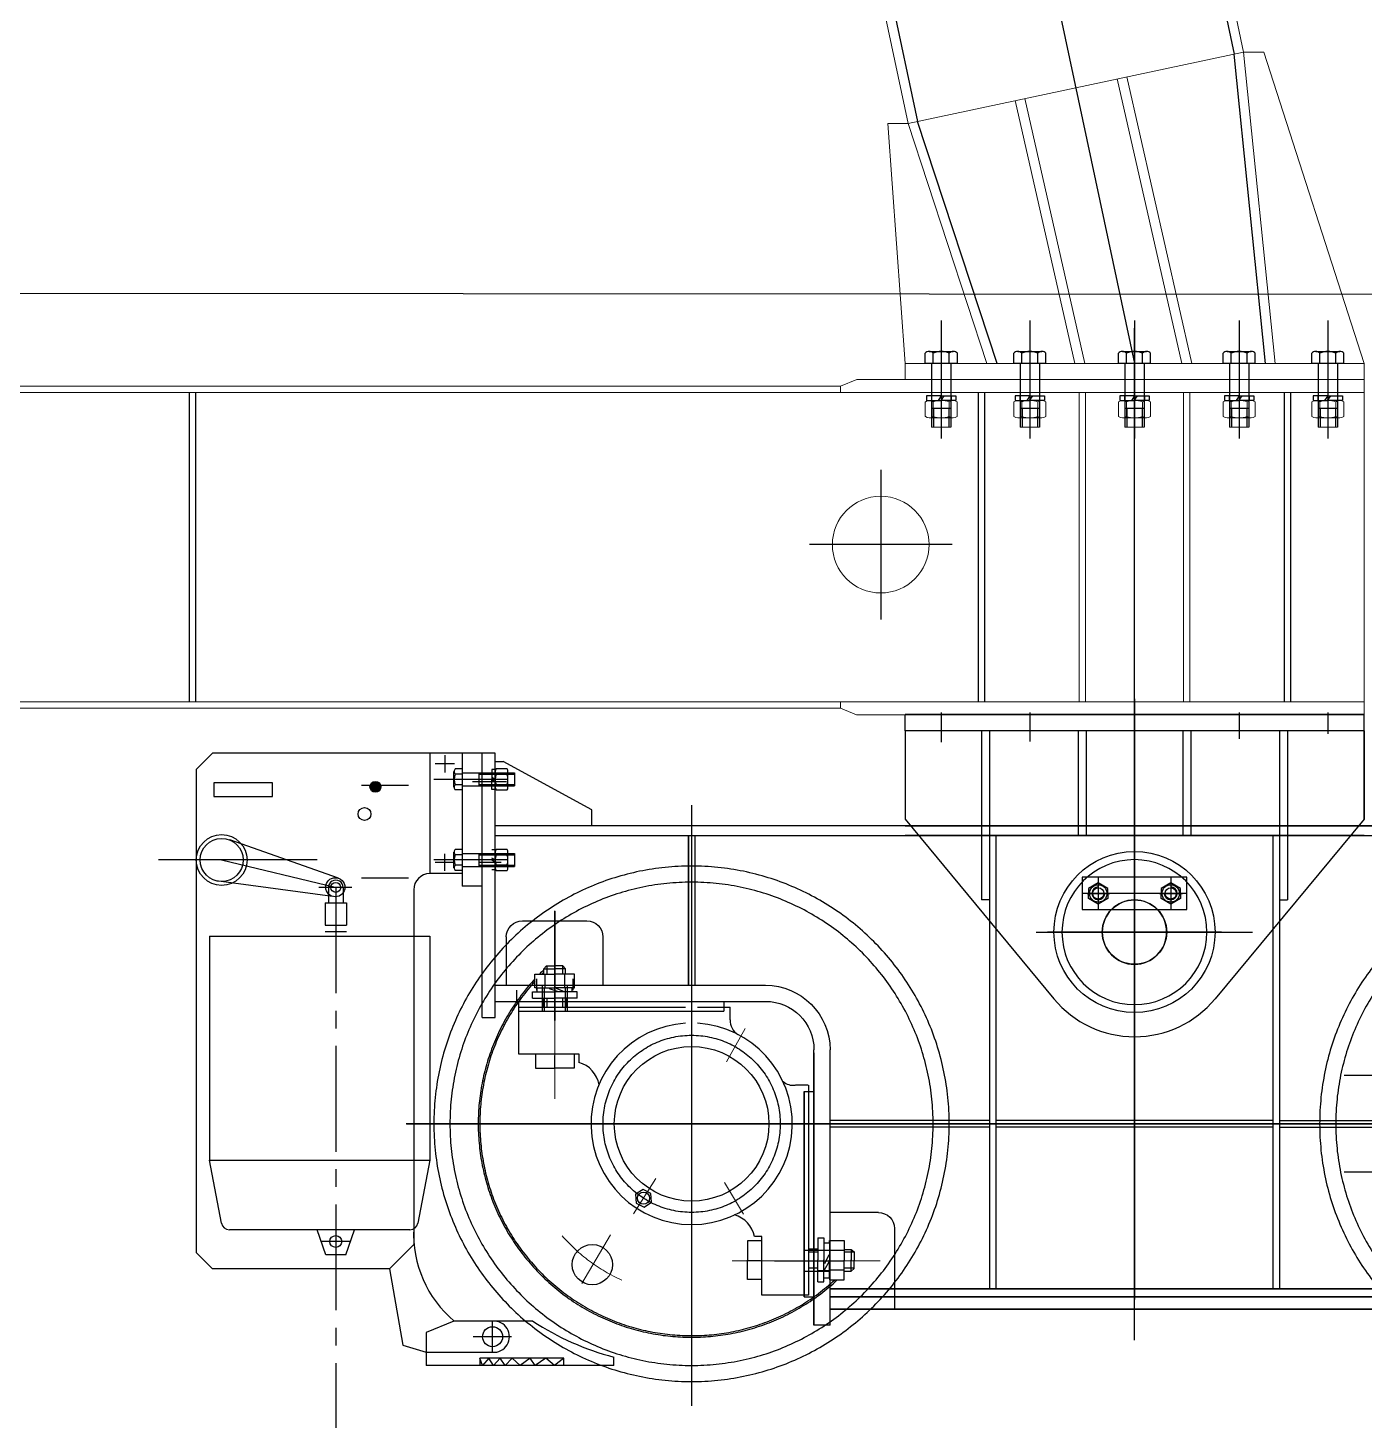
# Model space of a CAD drawing. Extents: x 1767995 to 4174245, y 542814 to 862564.
# Drawn here: x 2122276 to 2123935, y 581415 to 583153 of the extents above; entities that cross this region are included whole.
import ezdxf

# ---------------------------------------------------------------- set-up
doc = ezdxf.new("R2010")
doc.units = 0
doc.header["$LTSCALE"] = 3500
for name, pattern in [('CENTER', [2, 1.25, -0.25, 0.25, -0.25]), ('CENTER2', [1.125, 0.75, -0.125, 0.125, -0.125]), ('DASHDOT', [25.4, 12.7, -6.35, 0, -6.35]), ('DASHED', [0.75, 0.5, -0.25]), ('PHANTOM', [2.5, 1.25, -0.25, 0.25, -0.25, 0.25, -0.25])]:
    doc.linetypes.add(name, pattern=pattern)
for name, color, linetype, lineweight in [('1轮廓实线层', 7, 'Continuous', 30), ('6标注线', 7, 'Continuous', 13), ('CENTER', 1, 'DASHDOT', 15)]:
    doc.layers.add(name, color=color, linetype=linetype, lineweight=lineweight)
for name, color, linetype in [('2中心线', 1, 'DASHED'), ('2点划线', 2, 'CENTER2'), ('2细线层', 4, 'Continuous'), ('3中心线层', 1, 'CENTER'), ('4虚线层', 6, 'DASHED'), ('8符号标注层', 31, 'Continuous'), ('9双点划线层', 6, 'PHANTOM'), ('dim', 7, 'Continuous'), ('MAINLIN', 7, 'Continuous'), ('PBZ', 7, 'Continuous'), ('PHANTOM', 1, 'PHANTOM'), ('纵_地面线', 30, 'Continuous')]:
    doc.layers.add(name, color=color, linetype=linetype)

# ---------------------------------------------------------------- blocks, each defined once
blk = doc.blocks.new('AA')
for p, q in [((9834.1, -6571.5), (6866.8, -20498.8)), ((10269.6, -6571.5), (7283.5, -20587.4)), ((6841.8, -20498.8), (6717.3, -20885.5)), ((6827.5, -20885.5), (6866.8, -20498.8)), ((6866.8, -20498.8), (6841.8, -20498.8)), ((7283.5, -20587.4), (6866.8, -20498.8)), ((7012, -20529.7), (6931.3, -20885.5)), ((7023.7, -20532.2), (6943.6, -20885.5)), ((7138.6, -20556.6), (7064.1, -20885.5)), ((7150.4, -20559.1), (7076.4, -20885.5)), ((7185.5, -20885.5), (7283.5, -20587.4)), ((7283.5, -20587.4), (7308.5, -20587.4)), ((7308.5, -20587.4), (7287.3, -20885.5)), ((6717.3, -20905.5), (6717.3, -20885.5)), ((6717.3, -20885.5), (7287.3, -20885.5)), ((6717.3, -20885.5), (6827.5, -20885.5)), ((7002.3, -20885.5), (7287.3, -20885.5)), ((7002.3, -20885.5), (7177.3, -20885.5)), ((7287.3, -20885.5), (7287.3, -20905.5)), ((7287.3, -20905.5), (6717.3, -20905.5))]:
    blk.add_line(p, q)
at = {"layer": '3中心线层'}
for p, q in [((10051.9, -6571.5), (7002.3, -20885.5)), ((6762.3, -20832.3), (6762.3, -20978.7)), ((6872.3, -20832.3), (6872.3, -20978.7)), ((7002.3, -20832.3), (7002.3, -20978.7)), ((7132.3, -20832.3), (7132.3, -20978.7)), ((7242.3, -20832.3), (7242.3, -20978.7))]:
    blk.add_line(p, q, dxfattribs=at)
at = {"layer": '4虚线层'}
for p, q in [((9846.4, -6571.5), (6878.5, -20501.3)), ((10257.4, -6571.5), (7271.7, -20584.9)), ((6839.5, -20885.5), (6878.5, -20501.3)), ((7172.9, -20885.5), (7271.7, -20584.9))]:
    blk.add_line(p, q, dxfattribs=at)
blk = doc.blocks.new('AAA')
for p, q in [((4100.8, -24779.8), (12170.8, -24779.8)), ((12190.8, -24771.8), (12170.8, -24779.8)), ((12170.8, -24779.8), (12170.8, -24787.8)), ((12820.8, -24771.8), (12190.8, -24771.8)), ((12820.8, -24787.8), (12820.8, -24771.8)), ((12820.8, -24787.8), (3450.8, -24787.8)), ((12341.6, -25171.8), (12341.6, -24787.8)), ((12349.6, -24787.8), (12349.6, -25171.8)), ((12466.9, -24787.8), (12466.9, -25171.8)), ((12466.9, -24787.8), (12466.9, -25171.8)), ((12474.9, -24787.8), (12474.9, -25171.8)), ((12474.9, -24787.8), (12474.9, -25171.8)), ((12596.6, -24787.8), (12596.6, -25171.8)), ((12596.6, -24787.8), (12596.6, -25171.8)), ((12604.6, -24787.8), (12604.6, -25171.8)), ((12604.6, -24787.8), (12604.6, -25171.8)), ((12721.6, -24787.8), (12721.6, -25171.8)), ((12729.6, -25171.8), (12729.6, -24787.8)), ((12820.8, -24787.8), (12820.8, -25171.8)), ((3450.8, -25171.8), (12820.8, -25171.8)), ((12170.7, -25179.8), (4100.9, -25179.8)), ((12170.6, -25171.8), (12170.6, -25179.8)), ((12190.6, -25187.8), (12170.6, -25179.8)), ((12820.8, -25187.8), (12820.8, -25171.8)), ((12820.8, -25187.8), (12190.6, -25187.8))]:
    blk.add_line(p, q)
blk.add_circle((12220.6, -24976.7), 60)
at = {"layer": '3中心线层'}
for p, q in [((12535.8, -25342.9), (12535.8, -24708)), ((12220.6, -24883.7), (12220.6, -25069.6)), ((12309.2, -24976.7), (12132.1, -24976.7))]:
    blk.add_line(p, q, dxfattribs=at)
at = {"layer": '4虚线层'}
for p, q in [((11361.8, -24787.8), (11361.8, -25171.8)), ((11369.8, -24787.8), (11369.8, -25171.8)), ((12341.6, -24787.8), (12341.6, -25171.8)), ((12349.6, -24787.8), (12349.6, -25171.8)), ((12721.6, -24787.8), (12721.6, -25171.8)), ((12729.6, -24787.8), (12729.6, -25171.8))]:
    blk.add_line(p, q, dxfattribs=at)
blk = doc.blocks.new('*U199')
at = {"layer": '1轮廓实线层'}
for p, q in [((0, 13.1), (-12, 6.2)), ((-12, 6.2), (-12, 0)), ((-12, -6.2), (-12, 0)), ((12, 6.2), (0, 13.1)), ((12, 0), (12, 6.2)), ((12, 0), (12, -6.2)), ((0, -13.1), (-12, -6.2)), ((12, -6.2), (0, -13.1))]:
    blk.add_line(p, q, dxfattribs=at)
blk.add_circle((0, 0), 10.8, dxfattribs=at)
at = {"layer": '3中心线层'}
for p, q in [((-13.7, 0), (14.5, 0)), ((0, 14.7), (0, -14.3))]:
    blk.add_line(p, q, dxfattribs=at)
blk = doc.blocks.new('*U200')
at = {"layer": '1轮廓实线层'}
for p, q in [((0, 13.1), (-12, 6.2)), ((-12, 6.2), (-12, 0)), ((-12, -6.2), (-12, 0)), ((12, 6.2), (0, 13.1)), ((12, 0), (12, 6.2)), ((12, 0), (12, -6.2)), ((0, -13.1), (-12, -6.2)), ((12, -6.2), (0, -13.1))]:
    blk.add_line(p, q, dxfattribs=at)
blk.add_circle((0, 0), 10.8, dxfattribs=at)
at = {"layer": '3中心线层'}
for p, q in [((-13.7, 0), (14.5, 0)), ((0, 14.7), (0, -14.3))]:
    blk.add_line(p, q, dxfattribs=at)
blk = doc.blocks.new('45TG54T')
for p, q in [((7658, 8504.1), (5954, 8504.1)), ((6310, 8504.1), (6310, 8318.1)), ((6318, 8504.1), (6318, 8318.1)), ((7410, 8504.1), (7410, 8318.1)), ((7418, 8504.1), (7418, 8318.1)), ((6104, 8398.1), (6184, 8398.1)), ((7624, 8398.1), (7544, 8398.1)), ((6084, 8378.1), (6084, 8318.1)), ((6204, 8378.1), (6204, 8318.1)), ((7524, 8378.1), (7524, 8318.1)), ((7644, 8378.1), (7644, 8318.1)), ((5977, 8318.1), (6406, 8318.1)), ((7658, 8318.1), (7322, 8318.1)), ((5977, 8298.1), (6406, 8298.1)), ((6354, 8298.1), (6354, 8286.1)), ((7658, 8298.1), (7322, 8298.1)), ((7374, 8298.1), (7374, 8286.1)), ((5969, 8278.1), (5977, 8278.1)), ((6099, 8286.1), (6354, 8286.1)), ((7629, 8286.1), (7374, 8286.1)), ((7674, 8278.1), (7658, 8278.1)), ((6466, 7896.1), (6466, 8238.1)), ((6486, 7896.1), (6486, 8238.1)), ((7242, 7896.1), (7242, 8238.1)), ((7262, 7896.1), (7262, 8238.1)), ((6454, 7931.1), (6454, 8186.1)), ((6454, 8186.1), (6466, 8186.1)), ((7274, 8186.1), (7262, 8186.1)), ((7274, 7931.1), (7274, 8186.1)), ((7044, 8049.1), (7044, 8041.1)), ((6546, 8036.1), (6486, 8036.1)), ((7182, 8036.1), (7242, 8036.1)), ((6566, 8016.1), (6566, 7916.1)), ((7162, 8016.1), (7162, 7916.1)), ((6454, 7931.1), (6466, 7931.1)), ((7274, 7931.1), (7262, 7931.1)), ((6486, 7896.1), (6466, 7896.1)), ((7242, 7896.1), (7262, 7896.1))]:
    blk.add_line(p, q)
for centre, radius, start, end in [((6104, 8378.1), 20, 90, 180), ((6184, 8378.1), 20, 0, 90), ((7544, 8378.1), 20, 90, 180), ((7624, 8378.1), 20, 0, 90), ((6406, 8238.1), 80, 0, 90), ((7322, 8238.1), 80, 90, 180), ((6406, 8238.1), 60, 0, 90), ((7322, 8238.1), 60, 90, 180), ((6546, 8016.1), 20, 0, 90), ((7182, 8016.1), 20, 90, 180)]:
    blk.add_arc(centre, radius, start, end)
at = {"layer": '1轮廓实线层'}
for p, q in [((7658, 8606.1), (7674, 8606.1)), ((5954, 8504.1), (5954, 8516.1)), ((6099, 8298.1), (6099, 8286.1)), ((6354, 8298.1), (6354, 8286.1)), ((7374, 8298.1), (7374, 8286.1)), ((7629, 8298.1), (7629, 8286.1)), ((6486, 7916.1), (7242, 7916.1))]:
    blk.add_line(p, q, dxfattribs=at)
for radius in [90, 40]:
    blk.add_circle((6864, 8384.1), radius, dxfattribs=at)
at = {"layer": '2中心线', "linetype": 'DASHED', "ltscale": 0.5}
for p, q in [((6144, 8409.9), (6144, 8274.3)), ((7584, 8410.4), (7584, 8274.3)), ((6417.1, 7976.1), (6503.9, 7976.1)), ((7310.8, 7976.1), (7224, 7976.1))]:
    blk.add_line(p, q, dxfattribs=at)
at = {"layer": '3中心线层'}
for p, q in [((6864, 7877.5), (6864, 8595.5)), ((7686.1, 8571.1), (7643.9, 8571.1)), ((6314, 8544.1), (6314, 7795.8)), ((7414, 8541.6), (7414, 7795.8)), ((7678.4, 8471.1), (7650.6, 8471.1)), ((5959.7, 8146.1), (7768.2, 8146.1))]:
    blk.add_line(p, q, dxfattribs=at)
at = {"layer": '3中心线层', "color": 0, "linetype": 'ByBlock'}
for p, q in [((7538, 8536.1), (7648, 8596.1)), ((7658, 8596.1), (7648, 8596.1)), ((7538, 8516.1), (7538, 8536.1))]:
    blk.add_line(p, q, dxfattribs=at)
at = {"layer": '3中心线层', "ltscale": 0.5}
blk.add_line((6755.9, 8384.1), (6972, 8384.1), dxfattribs=at)
at = {"layer": '4虚线层', "ltscale": 0.5}
for p, q in [((6684, 8504.1), (6684, 7941.1)), ((6692, 8504.1), (6692, 7941.1)), ((7036, 8504.1), (7036, 7941.1)), ((7044, 8504.1), (7044, 7941.1)), ((7568.5, 8318.1), (7568.5, 8286.1)), ((7599.5, 8318.1), (7599.5, 8286.1)), ((6692, 8150.1), (7036, 8150.1)), ((6692, 8142.1), (7036, 8142.1)), ((6454, 7989.1), (6486, 7989.1)), ((7274, 7989.1), (7242, 7989.1)), ((6454, 7963.1), (6486, 7963.1)), ((7274, 7963.1), (7242, 7963.1)), ((6486, 7941.1), (7242, 7941.1)), ((6486, 7931.1), (7242, 7931.1))]:
    blk.add_line(p, q, dxfattribs=at)
at = {"layer": '4虚线层'}
for p, q in [((6128.5, 8318.1), (6128.5, 8286.1)), ((6159.5, 8318.1), (6159.5, 8286.1))]:
    blk.add_line(p, q, dxfattribs=at)
at = {"layer": '9双点划线层'}
for centre, radius in [((6314, 8146.1), 320), ((7414, 8146.1), 320), ((6314, 8146.1), 300), ((7414, 8146.1), 300)]:
    blk.add_circle(centre, radius, dxfattribs=at)
at = {"layer": 'PBZ', "linetype": 'Continuous'}
for p, q in [((7658, 8278.1), (7658, 8606.1)), ((7674, 8278.1), (7674, 8606.1)), ((5954, 8516.1), (7658, 8516.1)), ((5969, 8278.1), (5969, 8504.1)), ((5977, 8278.1), (5977, 8504.1)), ((6684, 8150.1), (6486, 8150.1)), ((6684, 8142.1), (6486, 8142.1)), ((7044, 8150.1), (7242, 8150.1)), ((7044, 8142.1), (7242, 8142.1))]:
    blk.add_line(p, q, dxfattribs=at)
blk = doc.blocks.new('4TR3T')
at = {"layer": '1轮廓实线层'}
for p, q in [((-1598, 6920.1), (-2168, 6920.1)), ((-1598, 6900.1), (-2168, 6900.1)), ((-1598, 6900.1), (-1598, 6790.1)), ((-2168, 6790.1), (-1983.1, 6567.1)), ((-1598, 6790.1), (-1782.9, 6567.1)), ((-1943, 6770.1), (-1953, 6770.1)), ((-1823, 6770.1), (-1813, 6770.1)), ((-2063, 6690.1), (-2073, 6690.1)), ((-1703, 6690.1), (-1693, 6690.1))]:
    blk.add_line(p, q, dxfattribs=at)
for centre, radius in [((-1883, 6650.1), 100), ((-1928, 6698.1), 7), ((-1838, 6698.1), 7)]:
    blk.add_circle(centre, radius, dxfattribs=at)
blk.add_arc((-1883, 6650.1), 130, 219.6706, 320.3294, dxfattribs=at)
at = {"layer": '2细线层'}
for centre, start, end in [((-1928, 6698.1), 90, 0), ((-1838, 6698.1), 180, 90)]:
    blk.add_arc(centre, 8, start, end, dxfattribs=at)
at = {"layer": '3中心线层'}
for p, q in [((-1883, 6939.5), (-1883, 6508.5)), ((-2123, 6922.6), (-2123, 6886)), ((-2013, 6922.6), (-2013, 6886.5)), ((-1753, 6922.6), (-1753, 6890.1)), ((-1643, 6922.6), (-1643, 6896.1)), ((-1928, 6712.1), (-1928, 6684.1)), ((-1838, 6712.1), (-1838, 6684.1)), ((-1942, 6698.1), (-1914, 6698.1)), ((-1852, 6698.1), (-1824, 6698.1)), ((-2005.2, 6650.1), (-1736.6, 6650.1))]:
    blk.add_line(p, q, dxfattribs=at)
at = {"layer": 'PBZ', "linetype": 'Continuous'}
for p, q in [((-2168, 6900.1), (-2168, 6920.1)), ((-1598, 6790.1), (-1598, 6920.1)), ((-2168, 6900.1), (-2168, 6790.1)), ((-2073, 6900.1), (-2073, 6690.1)), ((-2063, 6900.1), (-2063, 6690.1)), ((-1953, 6900.1), (-1953, 6770.1)), ((-1943, 6900.1), (-1943, 6770.1)), ((-1823, 6900.1), (-1823, 6770.1)), ((-1813, 6900.1), (-1813, 6770.1)), ((-1703, 6900.1), (-1703, 6690.1)), ((-1693, 6900.1), (-1693, 6690.1))]:
    blk.add_line(p, q, dxfattribs=at)
blk.add_circle((-1883, 6650.1), 40, dxfattribs=at)
blk = doc.blocks.new('54统一5他')
h = blk.add_hatch(color=256)
edge = h.paths.add_edge_path()
edge.add_ellipse((-1357.8, 4717.4), major_axis=(4.82, 4.82), ratio=1, start_angle=135, end_angle=315, ccw=False)
edge.add_ellipse((-1357.8, 4717.4), major_axis=(4.82, 4.82), ratio=1, start_angle=-45, end_angle=135, ccw=False)
for p, q in [((-1560.3, 4759.1), (-1580.3, 4739.1)), ((-1225.3, 4759.1), (-1560.3, 4759.1)), ((-1290.3, 4759.1), (-1290.3, 4609.6)), ((-1250.3, 4759.1), (-1250.3, 4594.1)), ((-1225.3, 4594.1), (-1225.3, 4759.1)), ((-1580.3, 4739.1), (-1580.3, 4139.1)), ((-1260.3, 4726.6), (-1260.3, 4736.4)), ((-1250.3, 4739.7), (-1258.8, 4739.7)), ((-1250.3, 4733.1), (-1258.8, 4733.1)), ((-1250.3, 4739.7), (-1250.3, 4713.5)), ((-1250.3, 4734.6), (-1185.3, 4734.6)), ((-1229.3, 4734.6), (-1229.3, 4718.6)), ((-1229.3, 4733), (-1185.3, 4733)), ((-1213.3, 4739), (-1213.3, 4726.6)), ((-1209.2, 4739), (-1213.3, 4739)), ((-1209.2, 4726.6), (-1213.3, 4728.9)), ((-1209.2, 4726.6), (-1209.2, 4739)), ((-1209.2, 4736.4), (-1209.2, 4716.8)), ((-1194.4, 4739.7), (-1208, 4739.7)), ((-1194.4, 4733.1), (-1208, 4733.1)), ((-1193.3, 4716.8), (-1193.3, 4736.4)), ((-1185.3, 4734.6), (-1185.3, 4718.6)), ((-1316.7, 4719.1), (-1375.1, 4719.1)), ((-1260.3, 4716.8), (-1260.3, 4726.6)), ((-1250.3, 4720), (-1258.8, 4720)), ((-1250.3, 4713.5), (-1258.8, 4713.5)), ((-1250.3, 4718.6), (-1185.3, 4718.6)), ((-1229.3, 4720.2), (-1185.3, 4720.2)), ((-1207.1, 4726.6), (-1215.3, 4726.6)), ((-1213.3, 4726.6), (-1209.2, 4724.2)), ((-1213.3, 4714.2), (-1213.3, 4726.6)), ((-1209.2, 4714.2), (-1213.3, 4714.2)), ((-1209.2, 4726.6), (-1209.2, 4714.2)), ((-1193.3, 4726.6), (-1209.2, 4726.6)), ((-1194.4, 4720), (-1208, 4720)), ((-1208, 4713.5), (-1194.4, 4713.5)), ((-1403.6, 4604), (-1538.7, 4651.4)), ((-1430.1, 4626.6), (-1627.4, 4626.6)), ((-1548.8, 4626.6), (-1407.7, 4592.7)), ((-1260.3, 4626.6), (-1260.3, 4636.4)), ((-1260.3, 4616.8), (-1260.3, 4626.6)), ((-1250.3, 4639.7), (-1258.8, 4639.7)), ((-1250.3, 4633.1), (-1258.8, 4633.1)), ((-1250.3, 4639.7), (-1250.3, 4613.5)), ((-1250.3, 4634.6), (-1185.3, 4634.6)), ((-1229.3, 4634.6), (-1229.3, 4618.6)), ((-1229.3, 4633), (-1185.3, 4633)), ((-1209.2, 4639), (-1213.3, 4639)), ((-1209.2, 4626.6), (-1213.3, 4628.9)), ((-1213.3, 4626.6), (-1209.2, 4624.2)), ((-1209.2, 4626.6), (-1209.2, 4639)), ((-1209.2, 4636.4), (-1209.2, 4616.8)), ((-1209.2, 4626.6), (-1209.2, 4614.2)), ((-1193.3, 4626.6), (-1209.2, 4626.6)), ((-1194.4, 4639.7), (-1208, 4639.7)), ((-1194.4, 4633.1), (-1208, 4633.1)), ((-1193.3, 4616.8), (-1193.3, 4636.4)), ((-1185.3, 4634.6), (-1185.3, 4618.6)), ((-1250.3, 4609.6), (-1290.3, 4609.6)), ((-1250.3, 4620), (-1258.8, 4620)), ((-1250.3, 4613.5), (-1258.8, 4613.5)), ((-1250.3, 4618.6), (-1185.3, 4618.6)), ((-1229.3, 4620.2), (-1185.3, 4620.2)), ((-1209.2, 4614.2), (-1213.3, 4614.2)), ((-1194.4, 4620), (-1208, 4620)), ((-1208, 4613.5), (-1194.4, 4613.5)), ((-1411.2, 4581.3), (-1555.7, 4600.7)), ((-1428.2, 4592.7), (-1387.2, 4592.7)), ((-1416.2, 4592.7), (-1416.2, 4573.5)), ((-1398, 4592.7), (-1398, 4573.5)), ((-1310.3, 4589.6), (-1310.3, 4149.1)), ((-1225.3, 4594.1), (-1250.3, 4594.1)), ((-1420.3, 4573.5), (-1393.9, 4573.5)), ((-1420.3, 4573.5), (-1420.3, 4545.8)), ((-1393.9, 4573.5), (-1393.9, 4545.8)), ((-1420.3, 4545.8), (-1393.9, 4545.8)), ((-1420.3, 4537.8), (-1393.9, 4537.8)), ((-1564, 4531.8), (-1290.3, 4531.8)), ((-1564, 4531.8), (-1564, 4253.9)), ((-1290.3, 4531.8), (-1290.3, 4253.9)), ((-1564, 4253.9), (-1290.3, 4253.9)), ((-1549, 4175.6), (-1564, 4253.9)), ((-1290.3, 4253.9), (-1305.2, 4175.6)), ((-1315, 4167.5), (-1539.2, 4167.5)), ((-1419.5, 4136.3), (-1430.4, 4167.5)), ((-1394.7, 4136.3), (-1383.8, 4167.5)), ((-1560.3, 4119.1), (-1580.3, 4139.1)), ((-1388.9, 4152.9), (-1425.3, 4152.9)), ((-1340.3, 4119.1), (-1310.3, 4149.1)), ((-1394.7, 4136.3), (-1419.5, 4136.3)), ((-1340.3, 4119.1), (-1560.3, 4119.1)), ((-1340.3, 4119.1), (-1323.8, 4024.1)), ((-1260.3, 4054.1), (-1294.7, 4040)), ((-1162.2, 4054.1), (-1260.3, 4054.1)), ((-1212.4, 4015.4), (-1212.4, 4054.1)), ((-1294.7, 4040), (-1294.7, 3999.1)), ((-1188.9, 4034.7), (-1236.5, 4034.7)), ((-1323.8, 4024.1), (-1294.7, 4015.4)), ((-1294.7, 4015.4), (-1212.4, 4015.4)), ((-1061.7, 3999.1), (-1294.7, 3999.1)), ((-1123.7, 4007.9), (-1228.2, 4007.9)), ((-1228.2, 4007.9), (-1228.2, 3999.1)), ((-1224.9, 3999.1), (-1228.2, 4007.9)), ((-1217.2, 4007.9), (-1224.9, 3999.1)), ((-1211.3, 3999.1), (-1217.2, 4007.9)), ((-1203, 4007.9), (-1211.3, 3999.1)), ((-1196.6, 3999.1), (-1203, 4007.9)), ((-1188, 4007.9), (-1196.6, 3999.1)), ((-1178.3, 3999.1), (-1188, 4007.9)), ((-1165.6, 4007.9), (-1178.3, 3999.1)), ((-1159.5, 3999.1), (-1165.6, 4007.9)), ((-1146.4, 4007.9), (-1159.5, 3999.1)), ((-1135.5, 3999.1), (-1146.4, 4007.9)), ((-1123.7, 4007.9), (-1135.5, 3999.1)), ((-1123.7, 3999.1), (-1123.7, 4007.9)), ((-1061.7, 3999.1), (-1061.7, 4009.5))]:
    blk.add_line(p, q)
blk.add_lwpolyline([(-1485.8, 4722.4), (-1558.5, 4722.4), (-1558.5, 4705.5), (-1485.8, 4705.5)], close=True)
for centre, radius in [((-1357.8, 4717.4), 6.81), ((-1371.4, 4683.6), 7.97), ((-1548.8, 4626.6), 31.5), ((-1548.8, 4626.6), 26.7), ((-1407.7, 4592.7), 11.9), ((-1407.1, 4592.5), 6.1), ((-1407.1, 4152.9), 7.39), ((-1212.4, 4034.7), 12.4)]:
    blk.add_circle(centre, radius)
for centre, radius, start, end in [((-1255.9, 4736.4), 4.32, 130.7333, 229.2667), ((-1245.2, 4726.6), 15, 154.1739, 205.8261), ((-1204.1, 4736.4), 5.08, 139.9424, 220.0576), ((-1190.6, 4726.6), 18.5, 159.3402, 200.6598), ((-1198.3, 4736.4), 5.08, 319.9424, 40.0576), ((-1211.8, 4726.6), 18.5, 339.3402, 20.6598), ((-1255.9, 4716.8), 4.32, 130.7333, 229.2667), ((-1204.1, 4716.8), 5.08, 139.9424, 220.0576), ((-1198.3, 4716.8), 5.08, 319.9424, 40.0576), ((-1255.9, 4636.4), 4.32, 130.7333, 229.2667), ((-1245.2, 4626.6), 15, 154.1739, 205.8261), ((-1204.1, 4636.4), 5.08, 139.9424, 220.0576), ((-1190.6, 4626.6), 18.5, 159.3402, 200.6598), ((-1198.3, 4636.4), 5.08, 319.9424, 40.0576), ((-1211.8, 4626.6), 18.5, 339.3402, 20.6598), ((-1290.3, 4589.6), 20, 90, 180), ((-1255.9, 4616.8), 4.32, 130.7333, 229.2667), ((-1204.1, 4616.8), 5.08, 139.9424, 220.0576), ((-1198.3, 4616.8), 5.08, 319.9424, 40.0576), ((-1407.1, 4592.5), 9.1, 358.77, 181.23), ((-1539.2, 4177.5), 10, 190.7848, 270), ((-1315, 4177.5), 10, 270, 349.2152), ((-1168.9, 4162.2), 141.5, 177.205, 229.7921), ((-1210.9, 4034.7), 19.4, 265.7125, 94.2875), ((-977.8, 4334.3), 335.5, 236.6539, 255.526)]:
    blk.add_arc(centre, radius, start, end)
at = {"layer": '1轮廓实线层', "color": 1}
blk.add_line((-1271.7, 4756.6), (-1271.7, 4735.2), dxfattribs=at)
at = {"layer": '2点划线', "color": 1, "ltscale": 0.05}
for p, q in [((-1259.6, 4745.9), (-1283.7, 4745.9)), ((-1198.7, 4726.6), (-1285.5, 4726.6)), ((-1198.7, 4626.6), (-1285.5, 4626.6)), ((-1271.7, 4612.9), (-1271.7, 4634.2)), ((-1259.6, 4623.5), (-1283.7, 4623.5)), ((-1407.1, 4592.5), (-1407.1, 3921.4))]:
    blk.add_line(p, q, dxfattribs=at)
at = {"layer": '3中心线层'}
blk.add_line((-1316.7, 4604.1), (-1375.1, 4604.1), dxfattribs=at)
blk = doc.blocks.new('A$C8d28a030')
for p, q in [((8912.1, 628), (8912.1, 625)), ((9022.1, 628), (9022.1, 625)), ((9152.1, 628), (9152.1, 625)), ((9282.1, 628), (9282.1, 625)), ((9392.1, 628), (9392.1, 625)), ((8910.6, 620.4), (8910.6, 602.2)), ((8945.2, 622), (8915.6, 622)), ((8920.5, 620.4), (8920.5, 602.2)), ((8940.3, 620.4), (8940.3, 602.2)), ((8950.2, 602.2), (8950.2, 620.4)), ((9020.6, 620.4), (9020.6, 602.2)), ((9055.2, 622), (9025.6, 622)), ((9030.5, 620.4), (9030.5, 602.2)), ((9050.3, 620.4), (9050.3, 602.2)), ((9060.2, 602.2), (9060.2, 620.4)), ((9150.6, 620.4), (9150.6, 602.2)), ((9185.2, 622), (9155.6, 622)), ((9160.5, 620.4), (9160.5, 602.2)), ((9180.3, 620.4), (9180.3, 602.2)), ((9190.2, 602.2), (9190.2, 620.4)), ((9280.6, 620.4), (9280.6, 602.2)), ((9315.2, 622), (9285.6, 622)), ((9290.5, 620.4), (9290.5, 602.2)), ((9310.3, 620.4), (9310.3, 602.2)), ((9320.2, 602.2), (9320.2, 620.4)), ((9390.6, 620.4), (9390.6, 602.2)), ((9425.2, 622), (9395.6, 622)), ((9400.5, 620.4), (9400.5, 602.2)), ((9420.3, 620.4), (9420.3, 602.2)), ((9430.2, 602.2), (9430.2, 620.4)), ((8915.6, 600.5), (8945.2, 600.5)), ((9025.6, 600.5), (9055.2, 600.5)), ((9155.6, 600.5), (9185.2, 600.5)), ((9285.6, 600.5), (9315.2, 600.5)), ((9395.6, 600.5), (9425.2, 600.5)), ((8918.4, 589), (8942.4, 589)), ((9028.4, 589), (9052.4, 589)), ((9158.4, 589), (9182.4, 589)), ((9288.4, 589), (9312.4, 589)), ((9398.4, 589), (9422.4, 589)), ((9500.4, 82), (9455.4, 82)), ((8772.4, -526), (8772.4, -188)), ((8788.4, -526), (8772.4, -526))]:
    blk.add_line(p, q)
for centre, radius, start, end in [((8915.6, 613.7), 8.38, 53.8705, 126.1295), ((8930.4, 590.9), 31.1, 71.475, 108.525), ((8945.2, 613.7), 8.38, 53.8705, 126.1295), ((9025.6, 613.7), 8.38, 53.8705, 126.1295), ((9040.4, 590.9), 31.1, 71.475, 108.525), ((9055.2, 613.7), 8.38, 53.8705, 126.1295), ((9155.6, 613.7), 8.38, 53.8705, 126.1295), ((9170.4, 590.9), 31.1, 71.475, 108.525), ((9185.2, 613.7), 8.38, 53.8705, 126.1295), ((9285.6, 613.7), 8.38, 53.8705, 126.1295), ((9300.4, 590.9), 31.1, 71.475, 108.525), ((9315.2, 613.7), 8.38, 53.8705, 126.1295), ((9395.6, 613.7), 8.38, 53.8705, 126.1295), ((9410.4, 590.9), 31.1, 71.475, 108.525), ((9425.2, 613.7), 8.38, 53.8705, 126.1295), ((8915.6, 608.9), 8.38, 233.8705, 306.1295), ((8930.4, 631.7), 31.1, 251.475, 288.525), ((8945.2, 608.9), 8.38, 233.8705, 306.1295), ((9025.6, 608.9), 8.38, 233.8705, 306.1295), ((9040.4, 631.7), 31.1, 251.475, 288.525), ((9055.2, 608.9), 8.38, 233.8705, 306.1295), ((9155.6, 608.9), 8.38, 233.8705, 306.1295), ((9170.4, 631.7), 31.1, 251.475, 288.525), ((9185.2, 608.9), 8.38, 233.8705, 306.1295), ((9285.6, 608.9), 8.38, 233.8705, 306.1295), ((9300.4, 631.7), 31.1, 251.475, 288.525), ((9315.2, 608.9), 8.38, 233.8705, 306.1295), ((9395.6, 608.9), 8.38, 233.8705, 306.1295), ((9410.4, 631.7), 31.1, 251.475, 288.525), ((9425.2, 608.9), 8.38, 233.8705, 306.1295)]:
    blk.add_arc(centre, radius, start, end)
at = {"layer": '1轮廓实线层'}
for p, q in [((8910.4, 668), (8910.4, 680.8)), ((8915.4, 683), (8930.4, 683)), ((8920.4, 668), (8920.4, 680.8)), ((8930.4, 683), (8945.4, 683)), ((8940.4, 668), (8940.4, 680.8)), ((8950.4, 668), (8950.4, 680.8)), ((9020.4, 668), (9020.4, 680.8)), ((9025.4, 683), (9040.4, 683)), ((9030.4, 668), (9030.4, 680.8)), ((9040.4, 683), (9055.4, 683)), ((9050.4, 668), (9050.4, 680.8)), ((9060.4, 668), (9060.4, 680.8)), ((9150.4, 668), (9150.4, 680.8)), ((9155.4, 683), (9170.4, 683)), ((9160.4, 668), (9160.4, 680.8)), ((9170.4, 683), (9185.4, 683)), ((9180.4, 668), (9180.4, 680.8)), ((9190.4, 668), (9190.4, 680.8)), ((9280.4, 668), (9280.4, 680.8)), ((9285.4, 683), (9300.4, 683)), ((9290.4, 668), (9290.4, 680.8)), ((9300.4, 683), (9315.4, 683)), ((9310.4, 668), (9310.4, 680.8)), ((9320.4, 668), (9320.4, 680.8)), ((9390.4, 668), (9390.4, 680.8)), ((9395.4, 683), (9410.4, 683)), ((9400.4, 668), (9400.4, 680.8)), ((9410.4, 683), (9425.4, 683)), ((9420.4, 668), (9420.4, 680.8)), ((9430.4, 668), (9430.4, 680.8)), ((8950.4, 668), (8910.4, 668)), ((8918.4, 668), (8918.4, 589)), ((8942.4, 668), (8942.4, 589)), ((9060.4, 668), (9020.4, 668)), ((9028.4, 668), (9028.4, 589)), ((9052.4, 668), (9052.4, 589)), ((9190.4, 668), (9150.4, 668)), ((9158.4, 668), (9158.4, 589)), ((9182.4, 668), (9182.4, 589)), ((9320.4, 668), (9280.4, 668)), ((9288.4, 668), (9288.4, 589)), ((9312.4, 668), (9312.4, 589)), ((9430.4, 668), (9390.4, 668)), ((9398.4, 668), (9398.4, 589)), ((9422.4, 668), (9422.4, 589)), ((8912.1, 628), (8912.1, 622)), ((8930.4, 628), (8912.1, 628)), ((8930.4, 628), (8926.5, 622)), ((8930.1, 622), (8934, 628)), ((8930.4, 628), (8948.6, 628)), ((8948.6, 628), (8948.6, 622)), ((9022.1, 628), (9022.1, 622)), ((9040.4, 628), (9022.1, 628)), ((9040.4, 628), (9036.5, 622)), ((9040.1, 622), (9044, 628)), ((9040.4, 628), (9058.6, 628)), ((9058.6, 628), (9058.6, 622)), ((9152.1, 628), (9152.1, 622)), ((9170.4, 628), (9152.1, 628)), ((9170.4, 628), (9166.5, 622)), ((9170.1, 622), (9174, 628)), ((9170.4, 628), (9188.6, 628)), ((9188.6, 628), (9188.6, 622)), ((9282.1, 628), (9282.1, 622)), ((9300.4, 628), (9282.1, 628)), ((9300.4, 628), (9296.5, 622)), ((9300.1, 622), (9304, 628)), ((9300.4, 628), (9318.6, 628)), ((9318.6, 628), (9318.6, 622)), ((9392.1, 628), (9392.1, 622)), ((9410.4, 628), (9392.1, 628)), ((9410.4, 628), (9406.5, 622)), ((9410.1, 622), (9414, 628)), ((9410.4, 628), (9428.6, 628)), ((9428.6, 628), (9428.6, 622)), ((8912.1, 622), (8930.1, 622)), ((8942.4, 612), (8918.4, 612)), ((8948.6, 622), (8930.1, 622)), ((9022.1, 622), (9040.1, 622)), ((9052.4, 612), (9028.4, 612)), ((9058.6, 622), (9040.1, 622)), ((9152.1, 622), (9170.1, 622)), ((9182.4, 612), (9158.4, 612)), ((9188.6, 622), (9170.1, 622)), ((9282.1, 622), (9300.1, 622)), ((9312.4, 612), (9288.4, 612)), ((9318.6, 622), (9300.1, 622)), ((9392.1, 622), (9410.1, 622)), ((9422.4, 612), (9398.4, 612)), ((9428.6, 622), (9410.1, 622)), ((9105.4, 30.2), (9105.4, -9.8)), ((9235.4, 30.2), (9105.4, 30.2)), ((9235.4, -9.8), (9235.4, 30.2)), ((9105.4, -9.8), (9235.4, -9.8)), ((8792.4, -506), (9548.4, -506))]:
    blk.add_line(p, q, dxfattribs=at)
for centre, radius, start, end in [((8915.4, 676.4), 6.68, 41.5231, 138.4769), ((8930.4, 659.7), 23.3, 64.627, 115.373), ((8945.4, 676.4), 6.68, 41.5231, 138.4769), ((9025.4, 676.4), 6.68, 41.5231, 138.4769), ((9040.4, 659.7), 23.3, 64.627, 115.373), ((9055.4, 676.4), 6.68, 41.5231, 138.4769), ((9155.4, 676.4), 6.68, 41.5231, 138.4769), ((9170.4, 659.7), 23.3, 64.627, 115.373), ((9185.4, 676.4), 6.68, 41.5231, 138.4769), ((9285.4, 676.4), 6.68, 41.5231, 138.4769), ((9300.4, 659.7), 23.3, 64.627, 115.373), ((9315.4, 676.4), 6.68, 41.5231, 138.4769), ((9395.4, 676.4), 6.68, 41.5231, 138.4769), ((9410.4, 659.7), 23.3, 64.627, 115.373), ((9425.4, 676.4), 6.68, 41.5231, 138.4769)]:
    blk.add_arc(centre, radius, start, end, dxfattribs=at)
at = {"layer": '2中心线', "linetype": 'DASHED', "ltscale": 0.5}
for p, q in [((9170.4, 204), (9170.4, -494)), ((8450.4, -12.1), (8450.4, -147.7)), ((9560.7, -216), (9430.8, -216)), ((9560.7, -336), (9430.8, -336)), ((8723.5, -446), (8810.3, -446))]:
    blk.add_line(p, q, dxfattribs=at)
at = {"layer": '2细线层'}
for p, q in [((8920.8, 612), (8920.8, 589)), ((8940, 612), (8940, 589)), ((9030.8, 612), (9030.8, 589)), ((9050, 612), (9050, 589)), ((9160.8, 612), (9160.8, 589)), ((9180, 612), (9180, 589)), ((9290.8, 612), (9290.8, 589)), ((9310, 612), (9310, 589)), ((9400.8, 612), (9400.8, 589)), ((9420, 612), (9420, 589))]:
    blk.add_line(p, q, dxfattribs=at)
at = {"layer": '3中心线层'}
for p, q in [((8930.4, 630.1), (8930.4, 620)), ((9040.4, 630.1), (9040.4, 620)), ((9170.4, 630.1), (9170.4, 620)), ((9300.4, 630.1), (9300.4, 620)), ((9410.4, 630.1), (9410.4, 620)), ((8930.4, 622), (8930.4, 600.5)), ((9040.4, 622), (9040.4, 600.5)), ((9170.4, 622), (9170.4, 600.5)), ((9300.4, 622), (9300.4, 600.5)), ((9410.4, 622), (9410.4, 600.5)), ((9170.4, -544.6), (9170.4, 173.4)), ((9125.4, 30.2), (9125.4, -9.8)), ((9215.4, 30.2), (9215.4, -9.8)), ((9105.4, 10.2), (9235.4, 10.2)), ((8266.2, -276), (10074.6, -276))]:
    blk.add_line(p, q, dxfattribs=at)
at = {"layer": '3中心线层', "ltscale": 0.2}
blk.add_line((8620.4, 82), (8620.4, -626.3), dxfattribs=at)
at = {"layer": '4虚线层'}
for p, q in [((8918.1, 628), (8918.1, 622)), ((8942.6, 628), (8942.6, 622)), ((9028.1, 628), (9028.1, 622)), ((9052.6, 628), (9052.6, 622)), ((9158.1, 628), (9158.1, 622)), ((9182.6, 628), (9182.6, 622)), ((9288.1, 628), (9288.1, 622)), ((9312.6, 628), (9312.6, 622)), ((9398.1, 628), (9398.1, 622)), ((9422.6, 628), (9422.6, 622)), ((8434.9, -104), (8434.9, -136)), ((8465.9, -104), (8465.9, -136)), ((8437.4, -108), (8437.4, -136)), ((8463.4, -108), (8463.4, -136)), ((8760.4, -433), (8788.4, -433)), ((8760.4, -433), (8788.4, -433)), ((8760.4, -459), (8788.4, -459)), ((8760.4, -459), (8788.4, -459))]:
    blk.add_line(p, q, dxfattribs=at)
at = {"layer": '4虚线层', "ltscale": 0.5}
for p, q in [((8885.4, 94), (9455.4, 94)), ((9455.4, 82), (8885.4, 82)), ((8760.4, -433), (8792.4, -433)), ((8760.4, -459), (8792.4, -459)), ((8792.4, -481), (9548.4, -481)), ((8792.4, -491), (9548.4, -491))]:
    blk.add_line(p, q, dxfattribs=at)
at = {"layer": '4虚线层', "ltscale": 0.1}
for p, q in [((8427.9, -96), (8427.9, -110)), ((8403.4, -126), (8403.4, -110))]:
    blk.add_line(p, q, dxfattribs=at)
at = {"layer": '4虚线层', "ltscale": 0.01}
for p, q in [((8472.9, -96), (8472.9, -110)), ((8790.4, -458.5), (8776.4, -458.5))]:
    blk.add_line(p, q, dxfattribs=at)
at = {"layer": '4虚线层', "ltscale": 0.5}
for radius, start, end in [(265, 137.2396, 312.9427), (263, 137.7129, 312.4724)]:
    blk.add_arc((8620.4, -276), radius, start, end, dxfattribs=at)
at = {"layer": '8符号标注层', "color": 7}
blk.add_line((9170.4, -78), (9170.4, 12), dxfattribs=at)
at = {"layer": 'CENTER'}
for p, q in [((8450.4, -244.9), (8450.4, -70.9)), ((8663.6, -199.1), (8687.1, -157.8)), ((8576.1, -343.8), (8548.4, -387.9)), ((8661.3, -348.8), (8684.9, -388)), ((8483.9, -474.2), (8519.7, -413.9)), ((8670.9, -446), (8854.7, -446))]:
    blk.add_line(p, q, dxfattribs=at)
blk.add_arc((8620.4, -276), 212.5, 220.811, 245.9322, dxfattribs=at)
at = {"layer": 'dim'}
for p, q in [((8440.5, -80.3), (8440.5, -89.6)), ((8460.2, -80.3), (8460.2, -89.6)), ((8440.5, -120.1), (8440.5, -130.4)), ((8460.2, -120.1), (8460.2, -130.4)), ((8776.9, -435.5), (8766.6, -435.5)), ((8821.7, -435.5), (8810.2, -435.5)), ((8776.9, -455.2), (8766.6, -455.2)), ((8821.7, -455.2), (8810.2, -455.2))]:
    blk.add_line(p, q, dxfattribs=at)
at = {"layer": 'MAINLIN'}
for p, q in [((8436.9, -83.5), (8440.1, -79.9)), ((8436.9, -90), (8436.9, -83.5)), ((8436.9, -83.5), (8450.8, -83.5)), ((8440.1, -79.9), (8450.5, -79.9)), ((8463.8, -83.5), (8449.9, -83.5)), ((8460.6, -79.9), (8450.3, -79.9)), ((8463.8, -83.5), (8460.6, -79.9)), ((8463.8, -90), (8463.8, -83.5)), ((8425.8, -107.2), (8425.8, -90)), ((8425.8, -90), (8450.5, -90)), ((8438.1, -90.4), (8438.1, -106.7)), ((8474.9, -90), (8450.3, -90)), ((8462.6, -90.4), (8462.6, -106.7)), ((8474.9, -107.2), (8474.9, -90)), ((8422.6, -119.9), (8422.6, -112.3)), ((8422.6, -112.3), (8449.9, -112.3)), ((8422.6, -119.9), (8449.9, -119.9)), ((8428.7, -107.2), (8425.8, -107.2)), ((8428.7, -112.3), (8428.7, -107.2)), ((8428.7, -107.2), (8450.7, -107.2)), ((8436.5, -120.5), (8436.5, -130.8)), ((8443.7, -107.9), (8454.8, -111.7)), ((8472.1, -107.2), (8450.1, -107.2)), ((8478.2, -112.3), (8450.9, -112.3)), ((8478.2, -119.9), (8450.9, -119.9)), ((8452, -107.5), (8462.8, -112.1)), ((8464.2, -120.5), (8464.2, -130.8)), ((8472.1, -107.2), (8474.9, -107.2)), ((8472.1, -112.3), (8472.1, -107.2)), ((8478.2, -119.9), (8478.2, -112.3)), ((8405.4, -131), (8612.9, -131)), ((8405.4, -131), (8405.4, -189)), ((8627.9, -131), (8668.1, -131)), ((8668.1, -146.8), (8668.1, -131)), ((8405.4, -189), (8480.4, -189)), ((8426.4, -190.4), (8426.4, -207.1)), ((8450.7, -207.1), (8450.7, -191.2)), ((8474.4, -190.4), (8474.4, -207.1)), ((8480.4, -189), (8480.4, -199.6)), ((8426.4, -207.1), (8450.7, -207.1)), ((8474.4, -207.1), (8450.1, -207.1)), ((8765.3, -228), (8749.2, -228)), ((8765.4, -228), (8765.4, -488.6)), ((8707.4, -416), (8698.5, -416)), ((8707.4, -488.6), (8707.4, -416)), ((8689.9, -421.4), (8689.9, -445.7)), ((8706.6, -421.4), (8689.9, -421.4)), ((8776.5, -431.5), (8766.2, -431.5)), ((8777.1, -417.6), (8784.7, -417.6)), ((8777.1, -417.6), (8777.1, -444.9)), ((8784.7, -417.6), (8784.7, -444.9)), ((8784.7, -423.7), (8791.5, -423.7)), ((8791.5, -420.8), (8809.8, -420.8)), ((8791.5, -423.7), (8791.5, -420.8)), ((8791.5, -423.7), (8791.5, -445.7)), ((8809.4, -433.1), (8792, -433.1)), ((8809.8, -420.8), (8809.8, -445.4)), ((8809.8, -431.9), (8818.5, -431.9)), ((8818.5, -431.9), (8818.5, -445.8)), ((8818.5, -431.9), (8822.1, -435.1)), ((8689.9, -469.4), (8689.9, -445.1)), ((8689.9, -445.7), (8705.8, -445.7)), ((8777.1, -472.3), (8777.1, -445)), ((8784.7, -472.3), (8784.7, -445)), ((8791.2, -447), (8784.9, -457.8)), ((8790.8, -438.7), (8785.3, -449.8)), ((8791.5, -467.1), (8791.5, -445.1)), ((8809.8, -469.9), (8809.8, -445.3)), ((8818.5, -458.8), (8818.5, -444.9)), ((8822.1, -435.1), (8822.1, -445.4)), ((8822.1, -455.6), (8822.1, -445.3)), ((8776.5, -459.2), (8766.2, -459.2)), ((8784.7, -467.1), (8791.5, -467.1)), ((8791.5, -467.1), (8791.5, -469.9)), ((8809.4, -457.6), (8792, -457.6)), ((8809.8, -458.8), (8818.5, -458.8)), ((8818.5, -458.8), (8822.1, -455.6)), ((8706.6, -469.4), (8689.9, -469.4)), ((8777.1, -472.3), (8784.7, -472.3)), ((8791.5, -469.9), (8809.8, -469.9)), ((8765.4, -488.6), (8707.4, -488.6))]:
    blk.add_line(p, q, dxfattribs=at)
blk.add_lwpolyline([(8550.9, -363.4), (8551.5, -374.4), (8561.3, -379.3), (8570.4, -373.3), (8569.8, -362.4), (8560.1, -357.5)], close=True, dxfattribs=at)
for centre, radius in [((8620.4, -276), 96), ((8560.7, -368.4), 7.54), ((8497.1, -450.8), 25)]:
    blk.add_circle(centre, radius, dxfattribs=at)
for centre, radius, start, end in [((8620.4, -276), 265, 133.8063, 135.4326), ((8620.4, -276), 263, 134.2257, 135.0018), ((8620.4, -276), 125, 93.4398, 86.5602), ((8689.8, -147.1), 21.7, 179.3234, 236.8532), ((8470.9, -233.5), 35.1, 9.5161, 74.527), ((8746.5, -208.7), 19.5, 229.9107, 276.843), ((8663.2, -423.8), 36.3, 12.6069, 73.2857)]:
    blk.add_arc(centre, radius, start, end, dxfattribs=at)
at = {"layer": 'PBZ', "linetype": 'Continuous'}
for p, q in [((9455.4, 94), (9500.4, 94)), ((8616.4, 82), (8616.4, -104)), ((8624.4, 82), (8624.4, -104)), ((8405.4, -136), (8660.4, -136)), ((8660.4, -124), (8660.4, -136)), ((8660.4, -124), (8660.4, -136)), ((8772.4, -526), (8772.4, -188)), ((8792.4, -526), (8792.4, -188)), ((8760.4, -491), (8760.4, -236)), ((8990.4, -272), (8792.4, -272)), ((9350.4, -272), (9548.4, -272)), ((8990.4, -280), (8792.4, -280)), ((9350.4, -280), (9548.4, -280)), ((8792.4, -526), (8772.4, -526))]:
    blk.add_line(p, q, dxfattribs=at)
at = {"layer": 'PHANTOM'}
blk.add_circle((8620.4, -276), 110, dxfattribs=at)
at = {"xscale": -1}
blk.add_blockref('AA', (16172.7, 21553.5), dxfattribs=at)
blk.add_blockref('AAA', (-3365.4, 25419.8))
at = {"layer": '1轮廓实线层'}
for name, p in [('4TR3T', (11053.4, -6688)), ('54统一5他', (9585.6, -4575)), ('*U199', (9125.4, 10)), ('*U200', (9215.4, 10))]:
    blk.add_blockref(name, p, dxfattribs=at)
at = {"layer": '1轮廓实线层', "xscale": -1}
blk.add_blockref('45TG54T', (16034.3, -8422.1), dxfattribs=at)

msp = doc.modelspace()

# ---------------------------------------------------------------- linework, layer by layer
at = {"layer": '纵_地面线', "color": 5, "flags": 128}
msp.add_lwpolyline([(2082172.8, 582082.7), (2088672.8, 583197.5), (2098672.8, 583516.5), (2108672.8, 582993.5), (2118672.8, 582827.5), (2128672.8, 582818.5), (2138672.8, 582804.5), (2148672.8, 582735.5), (2158672.8, 582532.5), (2168672.8, 582499.5), (2178672.8, 582669.5), (2188672.8, 582753.5), (2198672.8, 582836.5), (2208672.8, 582899.5), (2218672.8, 582895.5), (2222300.4, 582898.4)], dxfattribs=at)

# ---------------------------------------------------------------- block references
at = {"layer": '6标注线'}
msp.add_blockref('A$C8d28a030', (2114479.4, 582068.8), dxfattribs=at)

doc.saveas('drawing.dxf')
